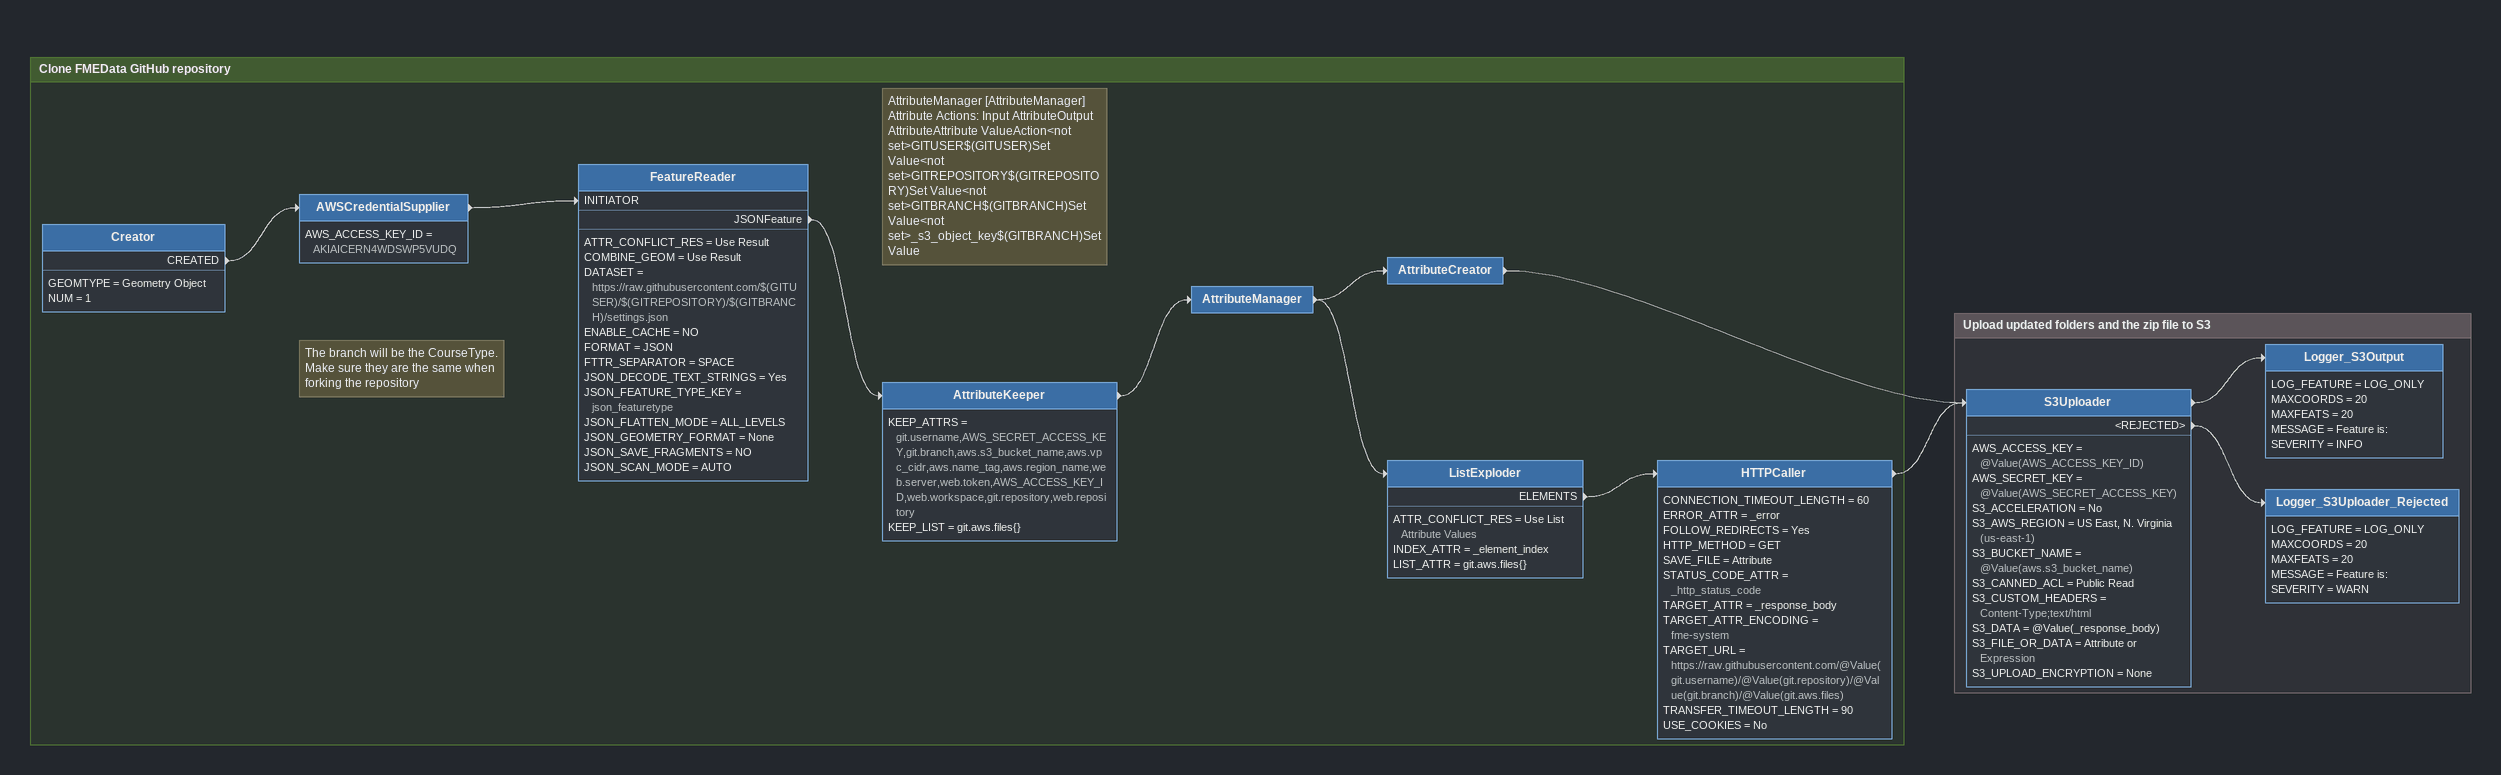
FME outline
Bookmark: Clone FMEData GitHub repository
Creator
    GEOMTYPE = Geometry Object
    NUM = 1
    CREATED -> AWSCredentialSupplier
AWSCredentialSupplier
    AWS_ACCESS_KEY_ID = AKIAICERN4WDSWP5VUDQ
    -> FeatureReader [INITIATOR]
Note: The branch will be the CourseType. Make sure they are the same when forking the repository
FeatureReader
    ATTR_CONFLICT_RES = Use Result
    COMBINE_GEOM = Use Result
    DATASET = https://raw.githubusercontent.com/$(GITUSER)/$(GITREPOSITORY)/$(GITBRANCH)/settings.json
    ENABLE_CACHE = NO
    FORMAT = JSON
    FTTR_SEPARATOR = SPACE
    JSON_DECODE_TEXT_STRINGS = Yes
    JSON_FEATURE_TYPE_KEY = json_featuretype
    JSON_FLATTEN_MODE = ALL_LEVELS
    JSON_GEOMETRY_FORMAT = None
    JSON_SAVE_FRAGMENTS = NO
    JSON_SCAN_MODE = AUTO
    JSONFeature -> AttributeKeeper
AttributeKeeper
    KEEP_ATTRS = git.username,AWS_SECRET_ACCESS_KEY,git.branch,aws.s3_bucket_name,aws.vpc_cidr,aws.name_tag,aws.region_name,web.server,web.token,AWS_ACCESS_KEY_ID,web.workspace,git.repository,web.repository
    KEEP_LIST = git.aws.files{}
    -> AttributeManager
Note: AttributeManager [AttributeManager] / Attribute Actions: Input AttributeOutput AttributeAttribute ValueAction<not set>GITUSER$(GITUSER)Set Value<not set>GITREPOSITORY$(GITREPOSITORY)Set Value<not set>GITBRANCH$(GITBRANCH)Set Value<not set>_s3_object_key$(GITBRANCH)Set Value
AttributeManager
    -> ListExploder
    -> AttributeCreator
AttributeCreator
    -> S3Uploader
ListExploder
    ATTR_CONFLICT_RES = Use List Attribute Values
    INDEX_ATTR = _element_index
    LIST_ATTR = git.aws.files{}
    ELEMENTS -> HTTPCaller
HTTPCaller
    CONNECTION_TIMEOUT_LENGTH = 60
    ERROR_ATTR = _error
    FOLLOW_REDIRECTS = Yes
    HTTP_METHOD = GET
    SAVE_FILE = Attribute
    STATUS_CODE_ATTR = _http_status_code
    TARGET_ATTR = _response_body
    TARGET_ATTR_ENCODING = fme-system
    TARGET_URL = https://raw.githubusercontent.com/@Value(git.username)/@Value(git.repository)/@Value(git.branch)/@Value(git.aws.files)
    TRANSFER_TIMEOUT_LENGTH = 90
    USE_COOKIES = No
    -> S3Uploader

Bookmark: Upload updated folders and the zip file to S3
S3Uploader
    AWS_ACCESS_KEY = @Value(AWS_ACCESS_KEY_ID)
    AWS_SECRET_KEY = @Value(AWS_SECRET_ACCESS_KEY)
    S3_ACCELERATION = No
    S3_AWS_REGION = US East, N. Virginia (us-east-1)
    S3_BUCKET_NAME = @Value(aws.s3_bucket_name)
    S3_CANNED_ACL = Public Read
    S3_CUSTOM_HEADERS = Content-Type;text/html
    S3_DATA = @Value(_response_body)
    S3_FILE_OR_DATA = Attribute or Expression
    S3_UPLOAD_ENCRYPTION = None
    -> Logger_S3Output
    <REJECTED> -> Logger_S3Uploader_Rejected
Logger_S3Output
    LOG_FEATURE = LOG_ONLY
    MAXCOORDS = 20
    MAXFEATS = 20
    MESSAGE = Feature is:
    SEVERITY = INFO
Logger_S3Uploader_Rejected
    LOG_FEATURE = LOG_ONLY
    MAXCOORDS = 20
    MAXFEATS = 20
    MESSAGE = Feature is:
    SEVERITY = WARN
